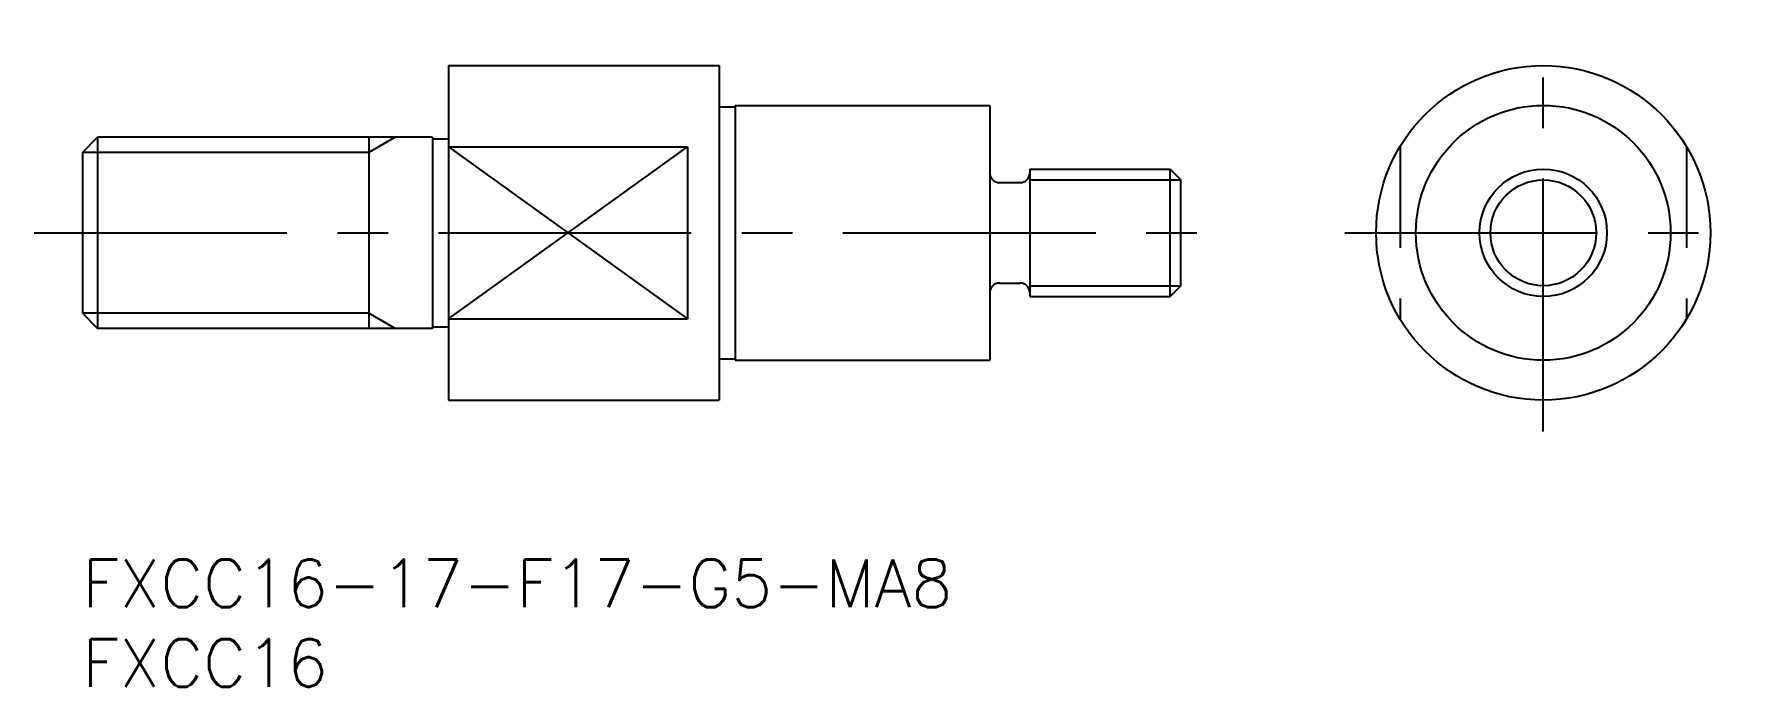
# Model space of a CAD drawing. Extents: x -3 to 104, y -8 to 33.
import ezdxf

# ---------------------------------------------------------------- set-up
doc = ezdxf.new("R2010")
doc.units = 0
doc.header["$LTSCALE"] = 0.5
doc.linetypes.add('CENTER', pattern=[50.8, 31.75, -6.35, 6.35, -6.35])
doc.linetypes.add('DASHED', pattern=[19.05, 12.7, -6.35])
for name, color, linetype in [('MSM_CENTER', 1, 'CENTER'), ('MSM_CONTINUOUS', 7, 'CONTINUOUS'), ('MSM_DASHED', 4, 'DASHED'), ('MSM_NARROW', 5, 'CONTINUOUS'), ('MSM_PART_NUMBER', 7, 'CONTINUOUS')]:
    doc.layers.add(name, color=color, linetype=linetype)
doc.styles.get("Standard").update_dxf_attribs({"font": 'txt.shx', "height": 3, "bigfont": 'bigfont.shx'})

# ---------------------------------------------------------------- blocks, each defined once
blk = doc.blocks.new('*U12')
at = {"layer": 'MSM_PART_NUMBER'}
blk.add_text('FXCC16-17-F17-G5-MA8', height=3, dxfattribs=at).set_placement((0, -3))
blk = doc.blocks.new('*U13')
at = {"layer": 'MSM_PART_NUMBER'}
blk.add_text('FXCC16', height=3, dxfattribs=at).set_placement((0, -8))

msp = doc.modelspace()

# ---------------------------------------------------------------- linework, layer by layer
at = {"layer": 'MSM_CENTER'}
for p, q in [((91.76, 8.03), (91.76, 32.97)), ((-3.03, 20.5), (72.08, 20.5)), ((79.29, 20.5), (104.23, 20.5))]:
    msp.add_line(p, q, dxfattribs=at)
at = {"layer": 'MSM_CONTINUOUS'}
for p, q in [((23, 31), (23, 10)), ((23, 31), (40, 31)), ((40, 31), (40, 10)), ((40, 28.4), (41, 28.4)), ((41, 28.5), (41, 12.5)), ((41, 28.5), (57, 28.5)), ((57, 28.5), (57, 12.5)), ((0, 25.55), (0.95, 26.5)), ((0.95, 26.5), (0.95, 14.5)), ((22, 26.5), (0.95, 26.5)), ((18, 26.5), (18, 14.5)), ((22, 26.5), (22, 14.5)), ((22, 26.4), (23, 26.4)), ((23, 25.9), (38, 25.9)), ((38, 25.9), (38, 15.1)), ((0, 25.55), (0, 15.45)), ((57.6, 23.65), (58.9, 23.65)), ((59.5, 24.5), (68.32, 24.5)), ((59.5, 24.5), (59.5, 16.5)), ((68.32, 16.5), (68.32, 24.5)), ((68.32, 24.5), (69, 23.82)), ((69, 17.18), (69, 23.82)), ((57.6, 17.35), (58.9, 17.35)), ((69, 17.18), (68.32, 16.5)), ((59.5, 16.5), (68.32, 16.5)), ((0, 15.45), (0.95, 14.5)), ((23, 15.1), (38, 15.1)), ((22, 14.5), (0.95, 14.5)), ((22, 14.6), (23, 14.6)), ((40, 12.6), (41, 12.6)), ((41, 12.5), (57, 12.5)), ((23, 10), (40, 10))]:
    msp.add_line(p, q, dxfattribs=at)
for radius in [10.5, 8, 4]:
    msp.add_circle((91.76, 20.5), radius, dxfattribs=at)
for centre, start, end in [((57.6, 24.25), 180, 270), ((58.9, 24.25), 270, 0), ((57.6, 16.75), 90, 180), ((58.9, 16.75), 0, 90)]:
    msp.add_arc(centre, 0.6, start, end, dxfattribs=at)
at = {"layer": 'MSM_DASHED'}
for p, q in [((82.76, 25.9), (82.76, 15.1)), ((100.76, 25.9), (100.76, 15.1))]:
    msp.add_line(p, q, dxfattribs=at)
at = {"layer": 'MSM_NARROW'}
for p, q in [((19.64, 26.5), (18, 25.55)), ((23, 25.9), (38, 15.1)), ((23, 15.1), (38, 25.9)), ((18, 25.55), (0, 25.55)), ((59.5, 23.82), (69, 23.82)), ((59.5, 17.18), (69, 17.18)), ((18, 15.45), (0, 15.45)), ((19.64, 14.5), (18, 15.45))]:
    msp.add_line(p, q, dxfattribs=at)
msp.add_circle((91.76, 20.5), 3.32, dxfattribs=at)

# ---------------------------------------------------------------- block references
at = {"layer": 'MSM_CONTINUOUS'}
for name in ['*U12', '*U13']:
    msp.add_blockref(name, (0, 0), dxfattribs=at)

doc.saveas('drawing.dxf')
